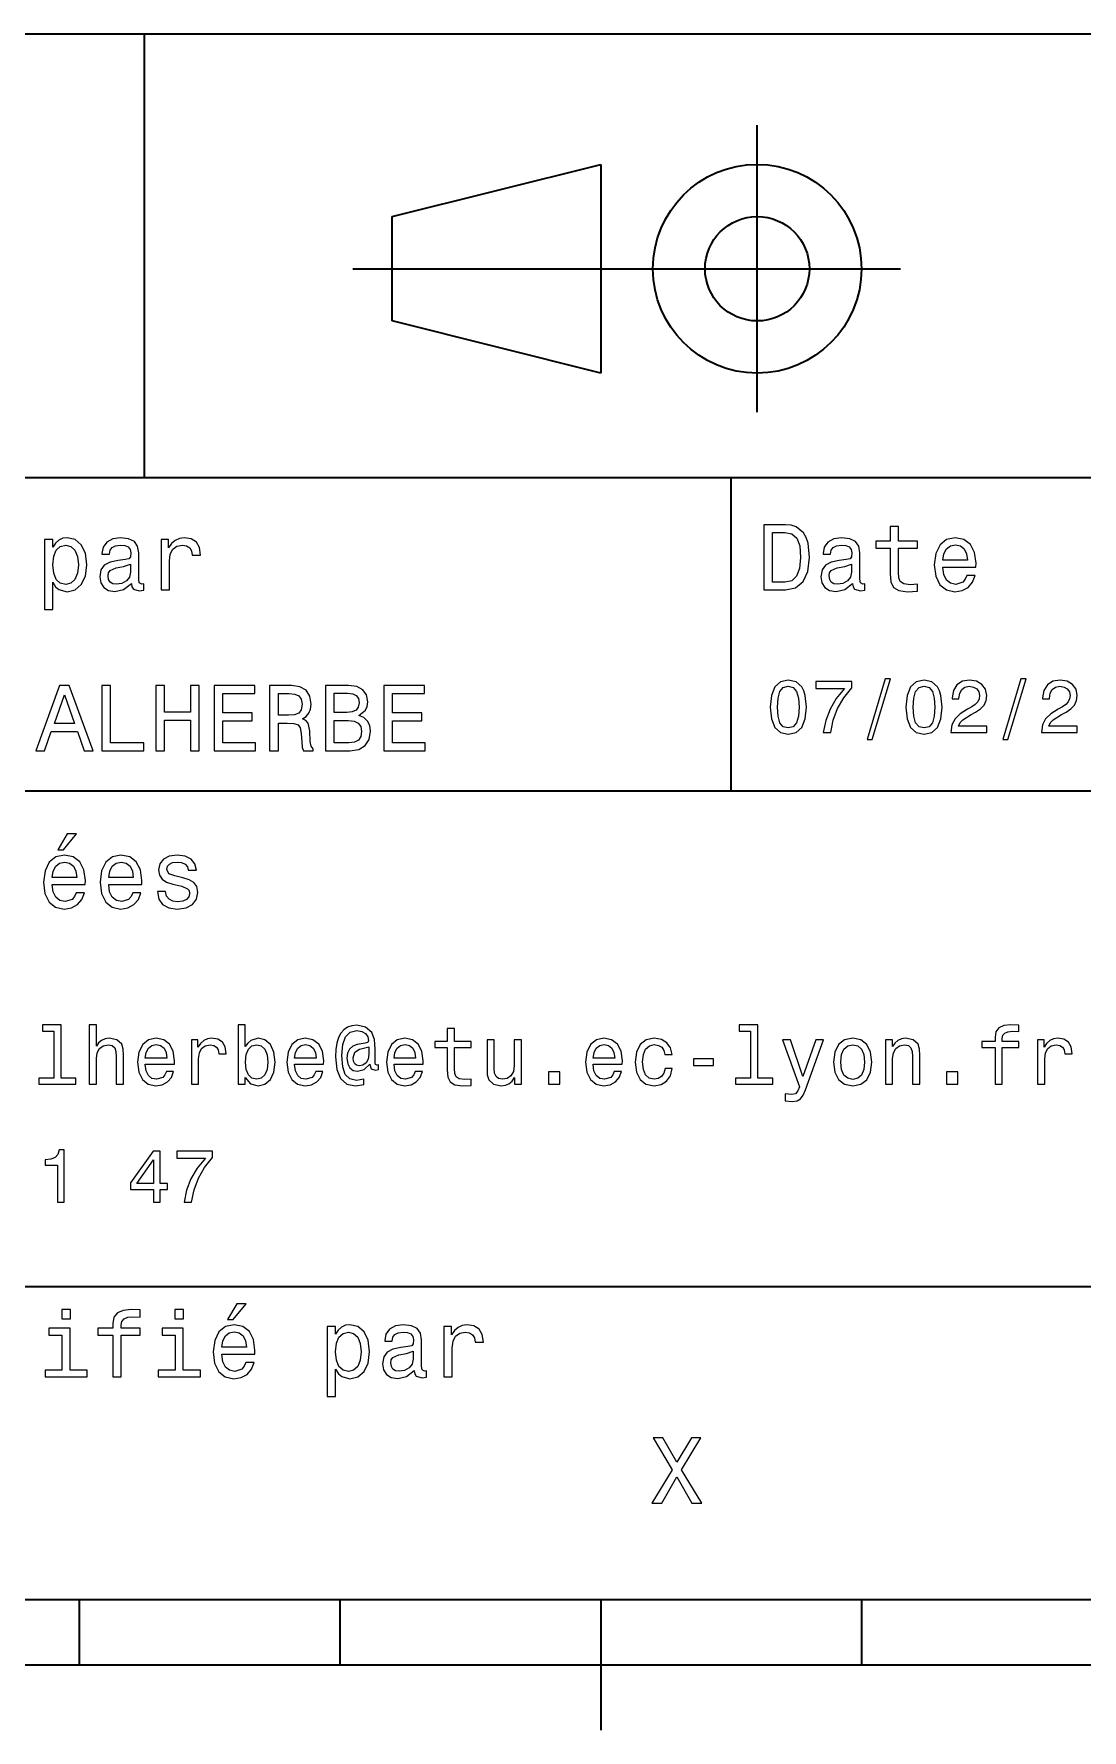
# Model space of a CAD drawing. Extents: x 0 to 420, y 0 to 297.
# Drawn here: x 238.3 to 278.5, y 5 to 70 of the extents above; entities that cross this region are included whole.
import ezdxf

# ---------------------------------------------------------------- set-up
doc = ezdxf.new("R2010")
doc.units = 0

msp = doc.modelspace()

# ---------------------------------------------------------------- linework, layer by layer
at = {"color": 7, "lineweight": 35}
for p, q in [((220, 70), (410, 70)), ((250.5, 61), (271.5, 61)), ((220, 53), (285, 53)), ((220, 41), (285, 41)), ((220, 22), (285, 22)), ((10, 10), (410, 10)), ((220, 10), (410, 10)), ((110, 7.5), (310, 7.5))]:
    msp.add_line(p, q, dxfattribs=at)
at = {"color": 7, "lineweight": 35, "ltscale": 0.425}
msp.add_line((242.5, 53), (242.5, 70), dxfattribs=at)
at = {"color": 7, "lineweight": 35, "ltscale": 0.275}
msp.add_line((266, 55.5), (266, 66.5), dxfattribs=at)
at = {"color": 7, "lineweight": 35, "ltscale": 0.206155}
for p, q in [((252, 63), (260, 65)), ((260, 57), (252, 59))]:
    msp.add_line(p, q, dxfattribs=at)
at = {"color": 7, "lineweight": 35, "ltscale": 0.2}
msp.add_line((260, 65), (260, 57), dxfattribs=at)
at = {"color": 7, "lineweight": 35, "ltscale": 0.1}
msp.add_line((252, 59), (252, 63), dxfattribs=at)
at = {"color": 7, "lineweight": 35, "ltscale": 0.3}
msp.add_line((265, 41), (265, 53), dxfattribs=at)
at = {"color": 7, "lineweight": 35, "ltscale": 0.0625}
for p, q in [((240, 10), (240, 7.5)), ((250, 10), (250, 7.5)), ((270, 10), (270, 7.5))]:
    msp.add_line(p, q, dxfattribs=at)
at = {"color": 7, "lineweight": 35, "ltscale": 0.125}
msp.add_line((260, 10), (260, 5), dxfattribs=at)
at = {"color": 7, "lineweight": 13}
for points in [[(267.080688, 51.190563), (266.248566, 51.190563), (266.248566, 48.690563), (267.080688, 48.690563), (267.473328, 48.769814), (267.765137, 49.011169), (267.945251, 49.40382), (268.010101, 49.940563), (267.952454, 50.488113), (267.880402, 50.70425), (267.779541, 50.877163), (267.487762, 51.111313), (267.296844, 51.168949)], [(267.055481, 50.891571), (267.329254, 50.837536), (267.516571, 50.671829), (267.628235, 50.376442), (267.664276, 49.940563), (267.624634, 49.519093), (267.51297, 49.223705), (267.322052, 49.047192), (267.055481, 48.989555), (266.583588, 48.989555), (266.583588, 50.891571)], [(271.100861, 50.289986), (271.100861, 49.320965), (271.122467, 49.007565), (271.223328, 48.791428), (271.425079, 48.665348), (271.767303, 48.62212), (272.141937, 48.640129), (272.141937, 48.913906), (271.868164, 48.892292), (271.619598, 48.921112), (271.486298, 49.011169), (271.42868, 49.162464), (271.417877, 49.375), (271.417877, 50.289986), (272.141937, 50.289986), (272.141937, 50.560158), (271.417877, 50.560158), (271.417877, 51.125721), (271.100861, 51.125721), (271.100861, 50.560158), (270.553314, 50.560158), (270.553314, 50.289986)], [(238.986313, 50.326012), (238.986313, 50.625), (238.669312, 50.625), (238.669312, 47.941284), (238.986313, 47.941284), (238.986313, 48.98595), (239.097977, 48.816643), (239.22406, 48.704971), (239.541061, 48.62212), (239.843658, 48.690563), (240.081406, 48.895893), (240.236313, 49.2201), (240.293945, 49.659584), (240.236313, 50.095463), (240.081406, 50.41967), (239.843658, 50.621399), (239.541061, 50.693443), (239.368164, 50.671829), (239.220459, 50.603386), (239.094376, 50.488113)], [(239.48703, 48.9067), (239.27449, 48.953533), (239.119598, 49.097622), (239.022339, 49.331772), (238.989914, 49.659584), (239.022339, 49.983791), (239.119598, 50.217941), (239.27449, 50.358429), (239.48703, 50.408863), (239.681549, 50.358429), (239.836456, 50.21434), (239.933716, 49.98019), (239.969742, 49.659584), (239.933716, 49.335377), (239.836456, 49.097622), (239.681549, 48.953533)], [(242.005051, 48.942726), (242.005051, 48.931919), (242.023056, 48.809441), (242.077087, 48.722984), (242.304031, 48.654541), (242.480545, 48.683357), (242.480545, 48.928314), (242.404907, 48.917507), (242.304031, 48.96434), (242.286026, 49.108429), (242.286026, 50.109871), (242.242798, 50.365635), (242.116714, 50.54575), (241.896973, 50.65382), (241.587173, 50.693443), (241.284576, 50.650219), (241.061234, 50.52774), (240.920746, 50.336815), (240.873917, 50.084656), (240.873917, 50.063042), (241.158508, 50.063042), (241.183716, 50.21434), (241.26297, 50.322407), (241.392654, 50.387249), (241.57637, 50.412464), (241.752884, 50.394455), (241.878967, 50.34042), (241.95462, 50.246758), (241.979828, 50.117077), (241.965424, 49.965778), (241.907776, 49.890129), (241.763687, 49.854107), (241.493515, 49.825291), (241.183716, 49.760448), (240.963974, 49.645176), (240.83429, 49.465057), (240.794678, 49.19849), (240.830688, 48.960735), (240.942368, 48.784222), (241.122482, 48.67255), (241.371033, 48.632927), (241.706055, 48.708576)], [(243.143372, 48.690563), (243.460373, 48.690563), (243.460373, 49.796471), (243.492798, 50.063042), (243.590057, 50.253963), (243.748566, 50.369236), (243.96109, 50.408863), (244.119598, 50.383648), (244.23848, 50.3116), (244.310516, 50.189121), (244.335739, 50.023415), (244.656342, 50.023415), (244.613113, 50.315205), (244.494232, 50.524136), (244.296112, 50.650219), (244.02594, 50.693443), (243.842224, 50.664627), (243.683716, 50.592579), (243.543228, 50.4701), (243.431564, 50.304398), (243.431564, 50.625), (243.143372, 50.625)], [(269.656342, 48.942726), (269.656342, 48.931919), (269.674347, 48.809441), (269.728394, 48.722984), (269.955322, 48.654541), (270.131836, 48.683357), (270.131836, 48.928314), (270.056183, 48.917507), (269.955322, 48.96434), (269.937317, 49.108429), (269.937317, 50.109871), (269.894104, 50.365635), (269.768005, 50.54575), (269.548279, 50.65382), (269.238464, 50.693443), (268.935883, 50.650219), (268.712524, 50.52774), (268.572052, 50.336815), (268.525208, 50.084656), (268.525208, 50.063042), (268.809784, 50.063042), (268.835022, 50.21434), (268.914276, 50.322407), (269.043945, 50.387249), (269.227661, 50.412464), (269.404175, 50.394455), (269.530273, 50.34042), (269.605896, 50.246758), (269.631134, 50.117077), (269.61673, 49.965778), (269.559082, 49.890129), (269.414978, 49.854107), (269.144806, 49.825291), (268.835022, 49.760448), (268.615265, 49.645176), (268.485596, 49.465057), (268.445953, 49.19849), (268.481995, 48.960735), (268.593658, 48.784222), (268.773773, 48.67255), (269.022339, 48.632927), (269.357361, 48.708576)], [(273.121765, 49.565922), (274.389771, 49.565922), (274.393372, 49.713619), (274.335724, 50.127884), (274.177246, 50.437683), (273.925079, 50.625), (273.590057, 50.693443), (273.262238, 50.621399), (273.010101, 50.41967), (272.847992, 50.091862), (272.790344, 49.659584), (272.844391, 49.216499), (273.00647, 48.892292), (273.255035, 48.690563), (273.579254, 48.62212), (273.860229, 48.668949), (274.09079, 48.791428), (274.260101, 48.98595), (274.357361, 49.245319), (274.043945, 49.245319), (273.979095, 49.101227), (273.885437, 48.993156), (273.618866, 48.9067), (273.413544, 48.946327), (273.258636, 49.072407), (273.157776, 49.27774), (273.121765, 49.555115)], [(273.121765, 49.832493), (273.161377, 50.081055), (273.258636, 50.264771), (273.406342, 50.376442), (273.600861, 50.416069), (273.791779, 50.376442), (273.939484, 50.264771), (274.029541, 50.081055), (274.061951, 49.832493)], [(241.969025, 49.367798), (241.925797, 49.180477), (241.810516, 49.036385), (241.637604, 48.942726), (241.425079, 48.910305), (241.288177, 48.928314), (241.190918, 48.98595), (241.129684, 49.086815), (241.111679, 49.227306), (241.126083, 49.353386), (241.183716, 49.443443), (241.414261, 49.544312), (241.706055, 49.587536), (241.969025, 49.673992)], [(269.620331, 49.367798), (269.577087, 49.180477), (269.461823, 49.036385), (269.28891, 48.942726), (269.076355, 48.910305), (268.939484, 48.928314), (268.842224, 48.98595), (268.780975, 49.086815), (268.76297, 49.227306), (268.777374, 49.353386), (268.835022, 49.443443), (269.065552, 49.544312), (269.357361, 49.587536), (269.620331, 49.673992)], [(238.337891, 42.530979), (238.669312, 42.530979), (238.932281, 43.26585), (239.930115, 43.26585), (240.193085, 42.530979), (240.531708, 42.530979), (239.616714, 45.03458), (239.249283, 45.03458)], [(240.870316, 42.530979), (242.476944, 42.530979), (242.476944, 42.833572), (241.201736, 42.833572), (241.201736, 45.030979), (240.870316, 45.030979)], [(242.934448, 42.530979), (243.269455, 42.530979), (243.269455, 43.70533), (244.270889, 43.70533), (244.270889, 42.530979), (244.60231, 42.530979), (244.60231, 45.030979), (244.270889, 45.030979), (244.270889, 44.011528), (243.269455, 44.011528), (243.269455, 45.030979), (242.934448, 45.030979)], [(245.182281, 42.530979), (246.767288, 42.530979), (246.767288, 42.833572), (245.513687, 42.833572), (245.513687, 43.680115), (246.630402, 43.680115), (246.630402, 43.979107), (245.513687, 43.979107), (245.513687, 44.728386), (246.73848, 44.728386), (246.73848, 45.030979), (245.182281, 45.030979)], [(247.304031, 42.530979), (247.639053, 42.530979), (247.639053, 43.586456), (247.981277, 43.586456), (248.233429, 43.575649), (248.391937, 43.525215), (248.478394, 43.406338), (248.514404, 43.193802), (248.532425, 42.869595), (248.554031, 42.657059), (248.59726, 42.530979), (248.97551, 42.530979), (248.97551, 42.599422), (248.892654, 42.700287), (248.863831, 42.887608), (248.838623, 43.291065), (248.777374, 43.590057), (248.694534, 43.683716), (248.56485, 43.752159), (248.708939, 43.842216), (248.809799, 43.9683), (248.874649, 44.126801), (248.896255, 44.317722), (248.845825, 44.620316), (248.701736, 44.84726), (248.463974, 44.98415), (248.139771, 45.030979), (247.304031, 45.030979)], [(250.726227, 43.881844), (250.978394, 44.090778), (251.043228, 44.231266), (251.06485, 44.404179), (251.018021, 44.674351), (250.877533, 44.868874), (250.650574, 44.987751), (250.333572, 45.030979), (249.443802, 45.030979), (249.443802, 42.530979), (250.384003, 42.530979), (250.719025, 42.581413), (250.96759, 42.729107), (251.122482, 42.963257), (251.176514, 43.280258), (251.144104, 43.492794), (251.057648, 43.669308), (250.917145, 43.798992)], [(251.688049, 42.530979), (253.273056, 42.530979), (253.273056, 42.833572), (252.019455, 42.833572), (252.019455, 43.680115), (253.136169, 43.680115), (253.136169, 43.979107), (252.019455, 43.979107), (252.019455, 44.728386), (253.244232, 44.728386), (253.244232, 45.030979), (251.688049, 45.030979)], [(266.498566, 44.201729), (266.541779, 43.749279), (266.677246, 43.426514), (266.893372, 43.230549), (267.193085, 43.167149), (267.489929, 43.230549), (267.706055, 43.426514), (267.838623, 43.749279), (267.884735, 44.201729), (267.838623, 44.651299), (267.783875, 44.829971), (267.706055, 44.976948), (267.489929, 45.172913), (267.193085, 45.239193), (266.893372, 45.172913), (266.677246, 44.974064), (266.541779, 44.651299)], [(266.775208, 44.201729), (266.798279, 44.550434), (266.870331, 44.801155), (267, 44.948128), (267.193085, 45), (267.383301, 44.948128), (267.51297, 44.801155), (267.585022, 44.550434), (267.608063, 44.201729), (267.585022, 43.850143), (267.51297, 43.599426), (267.383301, 43.45245), (267.193085, 43.403458), (267, 43.45245), (266.870331, 43.599426), (266.798279, 43.850143)], [(268.527374, 43.224785), (268.818451, 43.224785), (268.913544, 43.700291), (269.080688, 44.144093), (269.317017, 44.556198), (269.625366, 44.942364), (269.625366, 45.181557), (268.253601, 45.181557), (268.253601, 44.919308), (269.348694, 44.919308), (269.031708, 44.530262), (268.792511, 44.12392), (268.625366, 43.691643)], [(270.213257, 42.956772), (270.412109, 42.956772), (271.109528, 45.279541), (270.907776, 45.279541)], [(271.703186, 44.201729), (271.746399, 43.749279), (271.881836, 43.426514), (272.097992, 43.230549), (272.397705, 43.167149), (272.694519, 43.230549), (272.910675, 43.426514), (273.043243, 43.749279), (273.089355, 44.201729), (273.043243, 44.651299), (272.988464, 44.829971), (272.910675, 44.976948), (272.694519, 45.172913), (272.397705, 45.239193), (272.097992, 45.172913), (271.881836, 44.974064), (271.746399, 44.651299)], [(271.979828, 44.201729), (272.002899, 44.550434), (272.074921, 44.801155), (272.20462, 44.948128), (272.397705, 45), (272.587891, 44.948128), (272.71759, 44.801155), (272.789642, 44.550434), (272.812683, 44.201729), (272.789642, 43.850143), (272.71759, 43.599426), (272.587891, 43.45245), (272.397705, 43.403458), (272.20462, 43.45245), (272.074921, 43.599426), (272.002899, 43.850143)], [(273.429413, 43.224785), (274.804047, 43.224785), (274.804047, 43.472622), (273.71759, 43.472622), (273.778107, 43.60807), (273.881836, 43.720463), (274.201721, 43.925072), (274.371765, 44.011528), (274.561951, 44.135448), (274.697418, 44.279541), (274.775208, 44.44957), (274.804047, 44.642651), (274.755035, 44.884727), (274.619598, 45.074928), (274.412109, 45.195965), (274.144104, 45.239193), (273.867432, 45.190201), (273.657074, 45.054756), (273.521606, 44.838619), (273.475494, 44.553314), (273.475494, 44.51297), (273.737762, 44.51297), (273.737762, 44.536022), (273.763702, 44.731991), (273.841492, 44.876083), (273.965424, 44.9683), (274.1297, 45), (274.296844, 44.971184), (274.420746, 44.899136), (274.501434, 44.786743), (274.530273, 44.645535), (274.510101, 44.51297), (274.455322, 44.400578), (274.363129, 44.302593), (274.236328, 44.216141), (274.066284, 44.12392), (273.783875, 43.945248), (273.585022, 43.755043), (273.466858, 43.524498), (273.429413, 43.233429)], [(275.417877, 42.956772), (275.61673, 42.956772), (276.314117, 45.279541), (276.112396, 45.279541)], [(276.899139, 43.224785), (278.273773, 43.224785), (278.273773, 43.472622), (277.187317, 43.472622), (277.247833, 43.60807), (277.351593, 43.720463), (277.671478, 43.925072), (277.841492, 44.011528), (278.031708, 44.135448), (278.167145, 44.279541), (278.244965, 44.44957), (278.273773, 44.642651), (278.224792, 44.884727), (278.089355, 45.074928), (277.881836, 45.195965), (277.613831, 45.239193), (277.337189, 45.190201), (277.126801, 45.054756), (276.991364, 44.838619), (276.945251, 44.553314), (276.945251, 44.51297), (277.207489, 44.51297), (277.207489, 44.536022), (277.233429, 44.731991), (277.311249, 44.876083), (277.43515, 44.9683), (277.599426, 45), (277.766571, 44.971184), (277.890503, 44.899136), (277.971191, 44.786743), (278, 44.645535), (277.979828, 44.51297), (277.925079, 44.400578), (277.832855, 44.302593), (277.706055, 44.216141), (277.536041, 44.12392), (277.253601, 43.945248), (277.054749, 43.755043), (276.936615, 43.524498), (276.899139, 43.233429)], [(239.047546, 43.572044), (239.432999, 44.674351), (239.818451, 43.572044)], [(248.046112, 44.724785), (248.265854, 44.703171), (248.420746, 44.634727), (248.518021, 44.508644), (248.55043, 44.310516), (248.514404, 44.101585), (248.417145, 43.975502), (248.25145, 43.910664), (248.024506, 43.892651), (247.639053, 43.892651), (247.639053, 44.724785)], [(250.265137, 43.993515), (249.775223, 43.993515), (249.775223, 44.731987), (250.293945, 44.731987), (250.48848, 44.710373), (250.625366, 44.645531), (250.708221, 44.533859), (250.73703, 44.368156), (250.70462, 44.20245), (250.618164, 44.087173), (250.470459, 44.015129)], [(250.344391, 42.829971), (249.775223, 42.829971), (249.775223, 43.690922), (250.311966, 43.690922), (250.53891, 43.665707), (250.701019, 43.590057), (250.798279, 43.460373), (250.830688, 43.273052), (250.798279, 43.074928), (250.708221, 42.938038), (250.556915, 42.855186)], [(239.184433, 38.728386), (239.396973, 38.728386), (239.89769, 39.340778), (239.544662, 39.340778)], [(238.964691, 37.406338), (240.232712, 37.406338), (240.236313, 37.554035), (240.17868, 37.9683), (240.020172, 38.278099), (239.768005, 38.465416), (239.432999, 38.533859), (239.105194, 38.461815), (238.853027, 38.260086), (238.690918, 37.932278), (238.633286, 37.5), (238.687317, 37.056915), (238.849426, 36.732708), (239.097977, 36.530979), (239.422195, 36.462536), (239.703171, 36.509365), (239.933716, 36.631844), (240.103027, 36.826366), (240.200287, 37.085735), (239.886887, 37.085735), (239.822052, 36.941643), (239.728394, 36.833572), (239.461823, 36.747116), (239.256485, 36.786743), (239.101593, 36.912823), (239.000717, 37.118156), (238.964691, 37.395531)], [(241.133286, 37.406338), (242.401306, 37.406338), (242.404907, 37.554035), (242.34726, 37.9683), (242.188766, 38.278099), (241.9366, 38.465416), (241.601593, 38.533859), (241.273773, 38.461815), (241.021606, 38.260086), (240.859512, 37.932278), (240.80188, 37.5), (240.855911, 37.056915), (241.018005, 36.732708), (241.266571, 36.530979), (241.590775, 36.462536), (241.871765, 36.509365), (242.10231, 36.631844), (242.271606, 36.826366), (242.368881, 37.085735), (242.055481, 37.085735), (241.990631, 36.941643), (241.896973, 36.833572), (241.630402, 36.747116), (241.425079, 36.786743), (241.270172, 36.912823), (241.169312, 37.118156), (241.133286, 37.395531)], [(243.971909, 37.658501), (243.66571, 37.730545), (243.438766, 37.8134), (243.363113, 37.982708), (243.384735, 38.101585), (243.460373, 38.188038), (243.582855, 38.242073), (243.759369, 38.263687), (243.92868, 38.242073), (244.061966, 38.177231), (244.148422, 38.079971), (244.184448, 37.950287), (244.494232, 37.950287), (244.494232, 37.957493), (244.440201, 38.191643), (244.292511, 38.375359), (244.061966, 38.490635), (243.759369, 38.533859), (243.453171, 38.490635), (243.229828, 38.371758), (243.08934, 38.195244), (243.046112, 37.971901), (243.078537, 37.755764), (243.179398, 37.604465), (243.345108, 37.496399), (243.586456, 37.42075), (243.939484, 37.334293), (244.155624, 37.244236), (244.213257, 37.172188), (244.234879, 37.064121), (244.202454, 36.930836), (244.115997, 36.829971), (243.97551, 36.765129), (243.788193, 36.743515), (243.590057, 36.765129), (243.445969, 36.840778), (243.348709, 36.963257), (243.309082, 37.132565), (243.002884, 37.132565), (243.053314, 36.844379), (243.201004, 36.635445), (243.435165, 36.509365), (243.759369, 36.462536), (244.097992, 36.509365), (244.346542, 36.635445), (244.497833, 36.837173), (244.55188, 37.100143), (244.512253, 37.327087), (244.400574, 37.481987), (244.216858, 37.582851)], [(238.964691, 37.672909), (239.004318, 37.921471), (239.101593, 38.105186), (239.249283, 38.216858), (239.443802, 38.256485), (239.63472, 38.216858), (239.782425, 38.105186), (239.872482, 37.921471), (239.904907, 37.672909)], [(241.133286, 37.672909), (241.172913, 37.921471), (241.270172, 38.105186), (241.417862, 38.216858), (241.612396, 38.256485), (241.803314, 38.216858), (241.951004, 38.105186), (242.041061, 37.921471), (242.073486, 37.672909)], [(239.027954, 31.789625), (239.027954, 29.98271), (238.454178, 29.98271), (238.454178, 29.748127), (239.877518, 29.748127), (239.877518, 29.98271), (239.306915, 29.98271), (239.306915, 32.024208), (238.590485, 32.024208), (238.590485, 31.789625)], [(240.381561, 29.748127), (240.660522, 29.748127), (240.660522, 30.730835), (240.689056, 30.955908), (240.780975, 31.12075), (240.92363, 31.222191), (241.113831, 31.260231), (241.265991, 31.228531), (241.361099, 31.142941), (241.408646, 31.000288), (241.4245, 30.810087), (241.4245, 29.748127), (241.703461, 29.748127), (241.703461, 30.867147), (241.690781, 31.092218), (241.633713, 31.279251), (241.446686, 31.450432), (241.155045, 31.510662), (240.996536, 31.488472), (240.860229, 31.428242), (240.746109, 31.333141), (240.660522, 31.203171), (240.660522, 32.024208), (240.381561, 32.024208)], [(246.369736, 30.01124), (246.57579, 29.767147), (246.857925, 29.687897), (247.124207, 29.748127), (247.336609, 29.928818), (247.469742, 30.217291), (247.520462, 30.600864), (247.469742, 30.984438), (247.333435, 31.269741), (247.124207, 31.447262), (246.857925, 31.510662), (246.578964, 31.428242), (246.464844, 31.326801), (246.369736, 31.190491), (246.369736, 32.024208), (246.090775, 32.024208), (246.090775, 29.748127), (246.369736, 29.748127)], [(251.479828, 30.309221), (251.479828, 30.493084), (251.429108, 30.483574), (251.368881, 30.505764), (251.349854, 30.572334), (251.349854, 31.092218), (251.324493, 31.459942), (251.223053, 31.732565), (250.985306, 31.935448), (250.652451, 32.008358), (250.459076, 31.989338), (250.294235, 31.932278), (250.151581, 31.837175), (250.03746, 31.704035), (249.9487, 31.536024), (249.8853, 31.329971), (249.84726, 31.082708), (249.834579, 30.803747), (249.878967, 30.312391), (250.021622, 29.96369), (250.259369, 29.754467), (250.598557, 29.687897), (250.909225, 29.738617), (250.909225, 29.94784), (250.636597, 29.897118), (250.373489, 29.95101), (250.199142, 30.12536), (250.104034, 30.420174), (250.0755, 30.848127), (250.107208, 31.266571), (250.214981, 31.564554), (250.389343, 31.745245), (250.642944, 31.805475), (250.836319, 31.770605), (250.978958, 31.688185), (251.067719, 31.564554), (251.099426, 31.421902), (251.06456, 31.352161), (250.969452, 31.320461), (250.658798, 31.272911), (250.48761, 31.203171), (250.363983, 31.095388), (250.291077, 30.946398), (250.268875, 30.749857), (250.297409, 30.537464), (250.376663, 30.378963), (250.506622, 30.280691), (250.677811, 30.248991), (250.928238, 30.315561), (251.14064, 30.524784), (251.14064, 30.505764), (251.19136, 30.337753), (251.365707, 30.287031)], [(254.11412, 31.155621), (254.11412, 30.302881), (254.133148, 30.02709), (254.221909, 29.836887), (254.399429, 29.725937), (254.700577, 29.687897), (255.030258, 29.703747), (255.030258, 29.944668), (254.789337, 29.925648), (254.570602, 29.95101), (254.453308, 30.03026), (254.402588, 30.163401), (254.393082, 30.350433), (254.393082, 31.155621), (255.030258, 31.155621), (255.030258, 31.393372), (254.393082, 31.393372), (254.393082, 31.891068), (254.11412, 31.891068), (254.11412, 31.393372), (253.632278, 31.393372), (253.632278, 31.155621)], [(265.744934, 31.789625), (265.744934, 29.98271), (265.171173, 29.98271), (265.171173, 29.748127), (266.594513, 29.748127), (266.594513, 29.98271), (266.023926, 29.98271), (266.023926, 32.024208), (265.307495, 32.024208), (265.307495, 31.789625)], [(275.118713, 31.155621), (275.118713, 29.748127), (275.397675, 29.748127), (275.397675, 31.155621), (276.031677, 31.155621), (276.031677, 31.393372), (275.397675, 31.393372), (275.397675, 31.497982), (275.419861, 31.624784), (275.492767, 31.710375), (275.616425, 31.761095), (275.793945, 31.780115), (276.031677, 31.767435), (276.031677, 32.008358), (275.73053, 32.024208), (275.457916, 31.995678), (275.2677, 31.910088), (275.153595, 31.761095), (275.118713, 31.548704), (275.118713, 31.393372), (274.608337, 31.393372), (274.608337, 31.155621)], [(242.534012, 30.518444), (243.649857, 30.518444), (243.65303, 30.648415), (243.60231, 31.012968), (243.46283, 31.285591), (243.240921, 31.450432), (242.946106, 31.510662), (242.657639, 31.447262), (242.43573, 31.269741), (242.293091, 30.981268), (242.242371, 30.600864), (242.289917, 30.210951), (242.432571, 29.925648), (242.651306, 29.748127), (242.9366, 29.687897), (243.183868, 29.729107), (243.386749, 29.836887), (243.535736, 30.00807), (243.621323, 30.236311), (243.345535, 30.236311), (243.288467, 30.10951), (243.206055, 30.01441), (242.971466, 29.938328), (242.790771, 29.9732), (242.654465, 30.08415), (242.565704, 30.264841), (242.534012, 30.508934)], [(242.534012, 30.753027), (242.568878, 30.971758), (242.654465, 31.13343), (242.784439, 31.231701), (242.955627, 31.266571), (243.123627, 31.231701), (243.253601, 31.13343), (243.332855, 30.971758), (243.361389, 30.753027)], [(244.302887, 29.748127), (244.581848, 29.748127), (244.581848, 30.721325), (244.610382, 30.955908), (244.695969, 31.12392), (244.835449, 31.225361), (245.022476, 31.260231), (245.161957, 31.238041), (245.266571, 31.174641), (245.329971, 31.066858), (245.352158, 30.921038), (245.634293, 30.921038), (245.596252, 31.177811), (245.491638, 31.361671), (245.317291, 31.472622), (245.079544, 31.510662), (244.917877, 31.485302), (244.778381, 31.421902), (244.654755, 31.314121), (244.556488, 31.168301), (244.556488, 31.450432), (244.302887, 31.450432)], [(247.235168, 30.600864), (247.203461, 30.315561), (247.117874, 30.10634), (246.981552, 29.97954), (246.810379, 29.938328), (246.623352, 29.97954), (246.48703, 30.10634), (246.401443, 30.312391), (246.37291, 30.600864), (246.401443, 30.886168), (246.48703, 31.092218), (246.623352, 31.215851), (246.810379, 31.260231), (246.981552, 31.215851), (247.117874, 31.089048), (247.203461, 30.882998)], [(248.259079, 30.518444), (249.374924, 30.518444), (249.378098, 30.648415), (249.327377, 31.012968), (249.187897, 31.285591), (248.966003, 31.450432), (248.671188, 31.510662), (248.382706, 31.447262), (248.160812, 31.269741), (248.018158, 30.981268), (247.967438, 30.600864), (248.014984, 30.210951), (248.157639, 29.925648), (248.376373, 29.748127), (248.661667, 29.687897), (248.908936, 29.729107), (249.111816, 29.836887), (249.260803, 30.00807), (249.346405, 30.236311), (249.070602, 30.236311), (249.01355, 30.10951), (248.931122, 30.01441), (248.696548, 29.938328), (248.515854, 29.9732), (248.379547, 30.08415), (248.290771, 30.264841), (248.259079, 30.508934)], [(248.259079, 30.753027), (248.293945, 30.971758), (248.379547, 31.13343), (248.509506, 31.231701), (248.680695, 31.266571), (248.848709, 31.231701), (248.978668, 31.13343), (249.057922, 30.971758), (249.086456, 30.753027)], [(252.07579, 30.518444), (253.19165, 30.518444), (253.194824, 30.648415), (253.144104, 31.012968), (253.004608, 31.285591), (252.782715, 31.450432), (252.4879, 31.510662), (252.199432, 31.447262), (251.977524, 31.269741), (251.834869, 30.981268), (251.784149, 30.600864), (251.831696, 30.210951), (251.97435, 29.925648), (252.193085, 29.748127), (252.478394, 29.687897), (252.725647, 29.729107), (252.928528, 29.836887), (253.077515, 30.00807), (253.163116, 30.236311), (252.887329, 30.236311), (252.830261, 30.10951), (252.747833, 30.01441), (252.51326, 29.938328), (252.332565, 29.9732), (252.196259, 30.08415), (252.107498, 30.264841), (252.07579, 30.508934)], [(252.07579, 30.753027), (252.110657, 30.971758), (252.196259, 31.13343), (252.326233, 31.231701), (252.497406, 31.266571), (252.665421, 31.231701), (252.795395, 31.13343), (252.874634, 30.971758), (252.903168, 30.753027)], [(256.960815, 31.450432), (256.681854, 31.450432), (256.681854, 30.467724), (256.650146, 30.239481), (256.558228, 30.07464), (256.415558, 29.9732), (256.228516, 29.941498), (256.079529, 29.96686), (255.984436, 30.04294), (255.930542, 30.172911), (255.917877, 30.356773), (255.917877, 31.450432), (255.638901, 31.450432), (255.638901, 30.331411), (255.648407, 30.10634), (255.708649, 29.919308), (255.892517, 29.748127), (256.187317, 29.687897), (256.345825, 29.710087), (256.482117, 29.767147), (256.599426, 29.865417), (256.694519, 30.00807), (256.694519, 29.748127), (256.960815, 29.748127)], [(259.709229, 30.518444), (260.825073, 30.518444), (260.828247, 30.648415), (260.777527, 31.012968), (260.638031, 31.285591), (260.416138, 31.450432), (260.121338, 31.510662), (259.832855, 31.447262), (259.610962, 31.269741), (259.468292, 30.981268), (259.417572, 30.600864), (259.465118, 30.210951), (259.607788, 29.925648), (259.826508, 29.748127), (260.111816, 29.687897), (260.35907, 29.729107), (260.561951, 29.836887), (260.710938, 30.00807), (260.796539, 30.236311), (260.520752, 30.236311), (260.463684, 30.10951), (260.381256, 30.01441), (260.146667, 29.938328), (259.966003, 29.9732), (259.829681, 30.08415), (259.740906, 30.264841), (259.709229, 30.508934)], [(259.709229, 30.753027), (259.74408, 30.971758), (259.829681, 31.13343), (259.959656, 31.231701), (260.130829, 31.266571), (260.298828, 31.231701), (260.428833, 31.13343), (260.508057, 30.971758), (260.536591, 30.753027)], [(262.457642, 30.886168), (262.733429, 30.886168), (262.676361, 31.139771), (262.540039, 31.339481), (262.327667, 31.463112), (262.05188, 31.510662), (261.747559, 31.447262), (261.516144, 31.269741), (261.3703, 30.981268), (261.31958, 30.594524), (261.367126, 30.210951), (261.509796, 29.925648), (261.734863, 29.748127), (262.042358, 29.687897), (262.314972, 29.735447), (262.527374, 29.868587), (262.673187, 30.07781), (262.736603, 30.356773), (262.470306, 30.356773), (262.42276, 30.179251), (262.334015, 30.04611), (262.207214, 29.96369), (262.05188, 29.938328), (261.85849, 29.97954), (261.719025, 30.10634), (261.633423, 30.312391), (261.604889, 30.604034), (261.633423, 30.889338), (261.722198, 31.095388), (261.864838, 31.222191), (262.05188, 31.266571), (262.216705, 31.238041), (262.340332, 31.165131), (262.42276, 31.044668)], [(268.24292, 31.450432), (267.754761, 30.04928), (267.276062, 31.450432), (266.971741, 31.450432), (267.618439, 29.653027), (267.561371, 29.494524), (267.472626, 29.386744), (267.323608, 29.351873), (267.066833, 29.383574), (267.066833, 29.11412), (267.336304, 29.08876), (267.529663, 29.11412), (267.665985, 29.193373), (267.764252, 29.329683), (267.849854, 29.529394), (268.540924, 31.450432)], [(268.9245, 30.597694), (268.97522, 30.210951), (269.121033, 29.925648), (269.352448, 29.748127), (269.663086, 29.687897), (269.970581, 29.748127), (270.201996, 29.922478), (270.347839, 30.207781), (270.401733, 30.597694), (270.347839, 30.984438), (270.201996, 31.272911), (269.970581, 31.447262), (269.663086, 31.510662), (269.352448, 31.447262), (269.121033, 31.269741), (268.97522, 30.984438)], [(269.209778, 30.600864), (269.238312, 30.886168), (269.327087, 31.092218), (269.469727, 31.219021), (269.663086, 31.263401), (269.853302, 31.219021), (269.995972, 31.095388), (270.084717, 30.886168), (270.116425, 30.600864), (270.084717, 30.312391), (269.995972, 30.10317), (269.853302, 29.97637), (269.663086, 29.935158), (269.469727, 29.97637), (269.327087, 30.10317), (269.238312, 30.312391)], [(270.915253, 29.748127), (271.194214, 29.748127), (271.194214, 30.730835), (271.222748, 30.955908), (271.314697, 31.12075), (271.457336, 31.222191), (271.647522, 31.260231), (271.799713, 31.228531), (271.894806, 31.142941), (271.942352, 31.000288), (271.958191, 30.810087), (271.958191, 29.748127), (272.237152, 29.748127), (272.237152, 30.867147), (272.224487, 31.092218), (272.167419, 31.279251), (271.980408, 31.450432), (271.688751, 31.510662), (271.527069, 31.488472), (271.390778, 31.428242), (271.273468, 31.326801), (271.181549, 31.190491), (271.181549, 31.450432), (270.915253, 31.450432)], [(276.744934, 29.748127), (277.023895, 29.748127), (277.023895, 30.721325), (277.052429, 30.955908), (277.138031, 31.12392), (277.277496, 31.225361), (277.464539, 31.260231), (277.604004, 31.238041), (277.708618, 31.174641), (277.772034, 31.066858), (277.79422, 30.921038), (278.076355, 30.921038), (278.0383, 31.177811), (277.933716, 31.361671), (277.759338, 31.472622), (277.521606, 31.510662), (277.359924, 31.485302), (277.220459, 31.421902), (277.096802, 31.314121), (276.998535, 31.168301), (276.998535, 31.450432), (276.744934, 31.450432)], [(251.112106, 30.908358), (251.080414, 30.711815), (251.00116, 30.572334), (250.880692, 30.486744), (250.738037, 30.461384), (250.639771, 30.477234), (250.570038, 30.534294), (250.52565, 30.629395), (250.51297, 30.762537), (250.566864, 30.981268), (250.750717, 31.095388), (251.112106, 31.184151)], [(263.554474, 30.474064), (264.321594, 30.474064), (264.321594, 30.724495), (263.554474, 30.724495)], [(257.994232, 29.748127), (258.431702, 29.748127), (258.431702, 30.220461), (257.994232, 30.220461)], [(273.261078, 29.748127), (273.698547, 29.748127), (273.698547, 30.220461), (273.261078, 30.220461)], [(239.164261, 25.224785), (239.426514, 25.224785), (239.426514, 27.239193), (239.230545, 27.239193), (239.17868, 27.063402), (239.074921, 26.945246), (238.916428, 26.876081), (238.697403, 26.853027), (238.697403, 26.648417), (239.164261, 26.648417)], [(242.844376, 25.224785), (243.103745, 25.224785), (243.103745, 25.720463), (243.389053, 25.720463), (243.389053, 25.95101), (243.103745, 25.95101), (243.103745, 27.181557), (242.841492, 27.181557), (241.965424, 25.974064), (241.965424, 25.720463), (242.844376, 25.720463)], [(242.207489, 25.95101), (242.844376, 26.847263), (242.844376, 25.95101)], [(244.020172, 25.224785), (244.311234, 25.224785), (244.406342, 25.700289), (244.573486, 26.144093), (244.809799, 26.556196), (245.118164, 26.942364), (245.118164, 27.181557), (243.746399, 27.181557), (243.746399, 26.91931), (244.841492, 26.91931), (244.52449, 26.53026), (244.285309, 26.12392), (244.118164, 25.691643)], [(239.667145, 21.117435), (239.332138, 21.117435), (239.332138, 20.757204), (239.667145, 20.757204)], [(241.295395, 20.130404), (241.295395, 18.530979), (241.612396, 18.530979), (241.612396, 20.130404), (242.332855, 20.130404), (242.332855, 20.400576), (241.612396, 20.400576), (241.612396, 20.519451), (241.637604, 20.663544), (241.720459, 20.760807), (241.860947, 20.818443), (242.062683, 20.840057), (242.332855, 20.825647), (242.332855, 21.099422), (241.990631, 21.117435), (241.680832, 21.085014), (241.464691, 20.987751), (241.335022, 20.818443), (241.295395, 20.577089), (241.295395, 20.400576), (240.715424, 20.400576), (240.715424, 20.130404)], [(244.004318, 21.117435), (243.669312, 21.117435), (243.669312, 20.757204), (244.004318, 20.757204)], [(245.690201, 20.728386), (245.90274, 20.728386), (246.403458, 21.340778), (246.05043, 21.340778)], [(239.656342, 18.79755), (239.656342, 20.400576), (238.842224, 20.400576), (238.842224, 20.130404), (239.33934, 20.130404), (239.33934, 18.79755), (238.690918, 18.79755), (238.690918, 18.530979), (240.311966, 18.530979), (240.311966, 18.79755)], [(243.993515, 18.79755), (243.993515, 20.400576), (243.179398, 20.400576), (243.179398, 20.130404), (243.676514, 20.130404), (243.676514, 18.79755), (243.028107, 18.79755), (243.028107, 18.530979), (244.649139, 18.530979), (244.649139, 18.79755)], [(245.470459, 19.40634), (246.73848, 19.40634), (246.742081, 19.554033), (246.684448, 19.9683), (246.52594, 20.278097), (246.273773, 20.465418), (245.938766, 20.533861), (245.610962, 20.461815), (245.358795, 20.260086), (245.196686, 19.932276), (245.139053, 19.5), (245.193085, 19.056915), (245.355194, 18.732708), (245.603745, 18.530979), (245.927948, 18.462536), (246.208939, 18.509365), (246.439484, 18.631844), (246.608795, 18.826368), (246.706055, 19.085733), (246.392654, 19.085733), (246.32782, 18.941643), (246.234146, 18.833572), (245.967575, 18.747118), (245.762253, 18.786743), (245.607346, 18.912823), (245.506485, 19.118155), (245.470459, 19.395533)], [(245.470459, 19.672911), (245.510086, 19.921469), (245.607346, 20.105186), (245.755051, 20.216858), (245.94957, 20.256483), (246.140488, 20.216858), (246.288193, 20.105186), (246.37825, 19.921469), (246.41066, 19.672911)], [(249.829254, 20.166426), (249.829254, 20.465418), (249.512253, 20.465418), (249.512253, 17.7817), (249.829254, 17.7817), (249.829254, 18.826368), (249.940918, 18.657061), (250.067001, 18.545389), (250.384003, 18.462536), (250.6866, 18.530979), (250.924347, 18.736311), (251.079254, 19.060518), (251.136887, 19.5), (251.079254, 19.935879), (250.924347, 20.260086), (250.6866, 20.461815), (250.384003, 20.533861), (250.211105, 20.512247), (250.0634, 20.443804), (249.937317, 20.328529)], [(250.329971, 18.747118), (250.117432, 18.793947), (249.96254, 18.93804), (249.86528, 19.17219), (249.832855, 19.5), (249.86528, 19.824207), (249.96254, 20.058357), (250.117432, 20.198847), (250.329971, 20.249279), (250.524506, 20.198847), (250.679398, 20.054754), (250.776657, 19.820604), (250.812683, 19.5), (250.776657, 19.175793), (250.679398, 18.93804), (250.524506, 18.793947)], [(252.847992, 18.78314), (252.847992, 18.772333), (252.865997, 18.649855), (252.920029, 18.5634), (253.146973, 18.494957), (253.323486, 18.523775), (253.323486, 18.768732), (253.247849, 18.757925), (253.146973, 18.804754), (253.128967, 18.948847), (253.128967, 19.950287), (253.085739, 20.206051), (252.959656, 20.386166), (252.739914, 20.494236), (252.430115, 20.533861), (252.127533, 20.490633), (251.904175, 20.368155), (251.763687, 20.177233), (251.716858, 19.925072), (251.716858, 19.903458), (252.00145, 19.903458), (252.026657, 20.054754), (252.105911, 20.162823), (252.235596, 20.227665), (252.419312, 20.252882), (252.595825, 20.234869), (252.721909, 20.180836), (252.797562, 20.087175), (252.822769, 19.957493), (252.808365, 19.806194), (252.750732, 19.730547), (252.606628, 19.694523), (252.336456, 19.665705), (252.026657, 19.600864), (251.806915, 19.48559), (251.677246, 19.305475), (251.637619, 19.038904), (251.67363, 18.801151), (251.785309, 18.62464), (251.965424, 18.512968), (252.213989, 18.473343), (252.548996, 18.54899)], [(253.986313, 18.530979), (254.303314, 18.530979), (254.303314, 19.636887), (254.335739, 19.903458), (254.432999, 20.094379), (254.591507, 20.209654), (254.804047, 20.249279), (254.96254, 20.224062), (255.081421, 20.152016), (255.153473, 20.029537), (255.17868, 19.863832), (255.499283, 19.863832), (255.456055, 20.155619), (255.337189, 20.364553), (255.139053, 20.490633), (254.868881, 20.533861), (254.685165, 20.505043), (254.526657, 20.432997), (254.386169, 20.310518), (254.274506, 20.144812), (254.274506, 20.465418), (253.986313, 20.465418)], [(252.811966, 19.208212), (252.768738, 19.020893), (252.653458, 18.876801), (252.48056, 18.78314), (252.268021, 18.750719), (252.131134, 18.768732), (252.033875, 18.826368), (251.972626, 18.927233), (251.95462, 19.067722), (251.969025, 19.193804), (252.026657, 19.283861), (252.257202, 19.384726), (252.548996, 19.427954), (252.811966, 19.514408)], [(261.96109, 13.690562), (262.339355, 13.690562), (262.912109, 14.70281), (263.495697, 13.690562), (263.877533, 13.690562), (263.095825, 14.976585), (263.837891, 16.194164), (263.47406, 16.194164), (262.922913, 15.268372), (262.382568, 16.194164), (262.004333, 16.194164), (262.742798, 14.972983)]]:
    msp.add_lwpolyline(points, close=True, dxfattribs=at)
at = {"color": 7, "lineweight": 35}
for radius in [4, 2]:
    msp.add_circle((266, 61), radius, dxfattribs=at)

doc.saveas('drawing.dxf')
